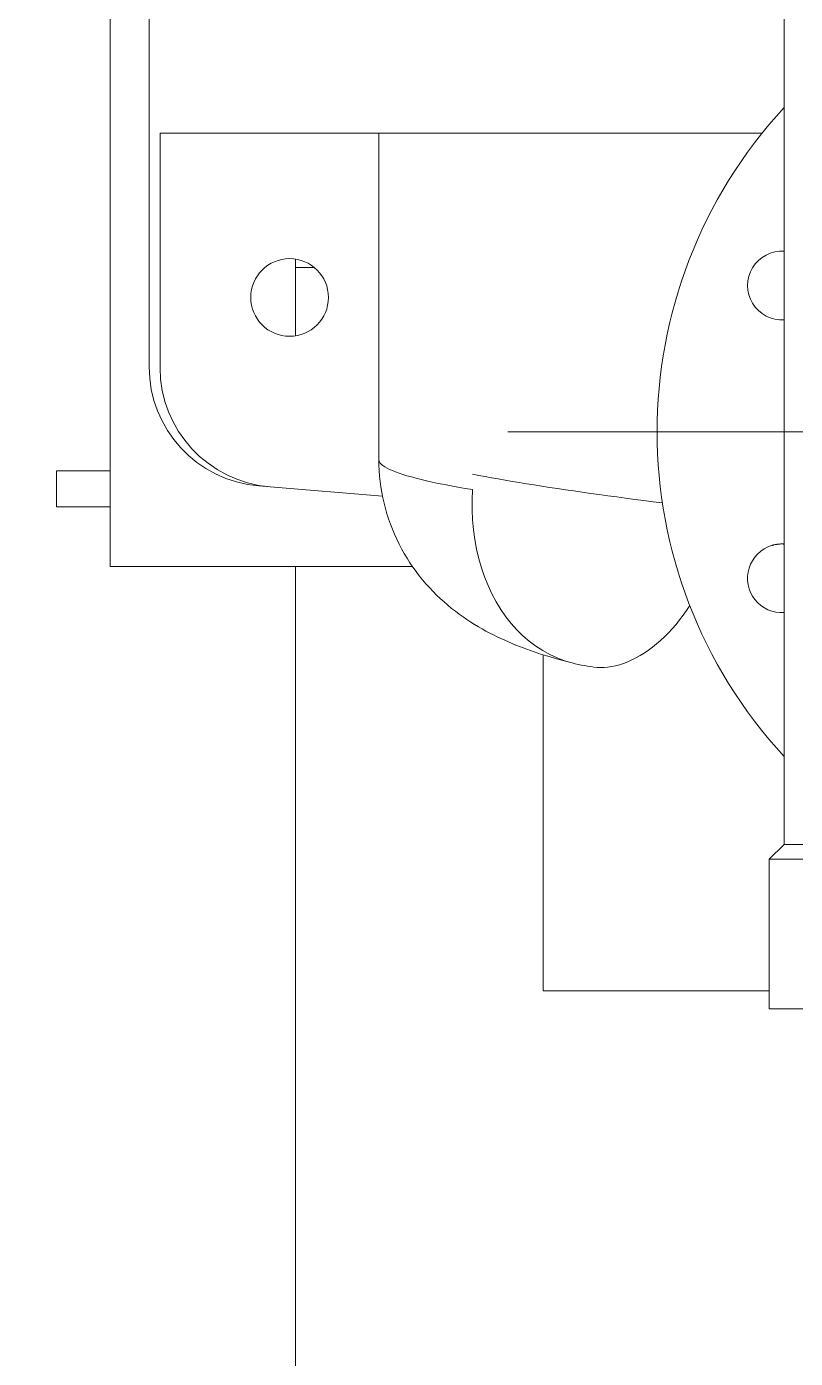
# Model space of a CAD drawing. Extents: x -965262 to 1142518, y -357520 to 71675.
# Drawn here: x -852841.3 to -852584, y -93202.8 to -92757.2 of the extents above; entities that cross this region are included whole.
import ezdxf

# ---------------------------------------------------------------- set-up
doc = ezdxf.new("R2010")
doc.units = 0
doc.header["$LTSCALE"] = 10
doc.layers.get('0').update_dxf_attribs({"linetype": 'CONTINUOUS', "lineweight": 30})
doc.layers.add('Оборудование', color=7, linetype='CONTINUOUS', lineweight=30)

msp = doc.modelspace()

# ---------------------------------------------------------------- hatches: boundary and pattern name
at = {"lineweight": 30, "true_color": 0x1b8828}
h = msp.add_hatch(color=106, dxfattribs=at)
h.dxf.hatch_style = 1
h.paths.add_polyline_path([(-851459.79, -90277.67), (-853359.79, -90277.67), (-853359.79, -94944.84), (-851459.79, -94944.84)])
h.paths.add_polyline_path([(-851559.79, -94844.84), (-853259.79, -94844.84), (-853259.79, -90344.85), (-851559.79, -90344.85)], flags=16)

# ---------------------------------------------------------------- linework, layer by layer
at = {"layer": 'Оборудование', "color": 7, "lineweight": 0}
for p, q in [((-852813.29, -92227.84, -2902.58), (-852813.29, -92937.84, -2902.58)), ((-852800.29, -92871.03, -2902.58), (-852800.29, -92722.84, -2902.58)), ((-852587.79, -92748.68, -2902.58), (-852587.79, -93030.84, -2902.58)), ((-852781.18, -92792.84, -2902.58), (-852796.65, -92792.84, -2902.58)), ((-852796.65, -92792.84, -2902.58), (-852796.65, -92871.33, -2902.58)), ((-852781.18, -92792.84, -2902.58), (-852637.05, -92792.84, -2902.58)), ((-852723.44, -92792.84, -2902.58), (-852723.44, -92902.05, -2902.58)), ((-852637.05, -92792.84, -2902.58), (-852595.19, -92792.84, -2902.58)), ((-852595.17, -92834.45, -2902.58), (-852593.82, -92833.64, -2902.58)), ((-852593.82, -92833.64, -2902.58), (-852592.42, -92833.02, -2902.58)), ((-852592.42, -92833.02, -2902.58), (-852590.94, -92832.61, -2902.58)), ((-852590.94, -92832.61, -2902.58), (-852589.38, -92832.38, -2902.58)), ((-852589.38, -92832.38, -2902.58), (-852587.79, -92832.38, -2902.58)), ((-852751.29, -92860.68, -2902.58), (-852751.29, -92834.99, -2902.58)), ((-852751.29, -92860.68, -2902.58), (-852751.29, -92837.84, -2902.58)), ((-852751.29, -92837.84, -2902.58), (-852744.98, -92837.84, -2902.58)), ((-852599.1, -92839.28, -2902.58), (-852598.39, -92837.91, -2902.58)), ((-852598.39, -92837.91, -2902.58), (-852597.49, -92836.62, -2902.58)), ((-852597.49, -92836.62, -2902.58), (-852596.4, -92835.45, -2902.58)), ((-852596.4, -92835.45, -2902.58), (-852595.17, -92834.45, -2902.58)), ((-852600.05, -92843.84, -2902.58), (-852599.94, -92842.25, -2902.58)), ((-852599.94, -92842.25, -2902.58), (-852599.61, -92840.72, -2902.58)), ((-852599.61, -92840.72, -2902.58), (-852599.1, -92839.28, -2902.58)), ((-852599.94, -92845.43, -2902.58), (-852600.05, -92843.84, -2902.58)), ((-852599.62, -92846.97, -2902.58), (-852599.94, -92845.43, -2902.58)), ((-852599.1, -92848.43, -2902.58), (-852599.62, -92846.97, -2902.58)), ((-852598.4, -92849.79, -2902.58), (-852599.1, -92848.43, -2902.58)), ((-852597.5, -92851.07, -2902.58), (-852598.4, -92849.79, -2902.58)), ((-852596.42, -92852.23, -2902.58), (-852597.5, -92851.07, -2902.58)), ((-852595.19, -92853.24, -2902.58), (-852596.42, -92852.23, -2902.58)), ((-852593.84, -92854.06, -2902.58), (-852595.19, -92853.24, -2902.58)), ((-852592.42, -92854.68, -2902.58), (-852593.84, -92854.06, -2902.58)), ((-852590.95, -92855.1, -2902.58), (-852592.42, -92854.68, -2902.58)), ((-852589.39, -92855.32, -2902.58), (-852590.95, -92855.1, -2902.58)), ((-852587.79, -92855.33, -2902.58), (-852589.39, -92855.32, -2902.58)), ((-852723.41, -92903.9, -2902.58), (-852723.44, -92902.05, -2902.58)), ((-852723.44, -92902.05, -2902.58), (-852723.38, -92902.46, -2902.58)), ((-852723.33, -92905.74, -2902.58), (-852723.41, -92903.9, -2902.58)), ((-852723.38, -92902.46, -2902.58), (-852723.22, -92902.86, -2902.58)), ((-852723.22, -92902.86, -2902.58), (-852722.93, -92903.27, -2902.58)), ((-852722.93, -92903.27, -2902.58), (-852722.54, -92903.68, -2902.58)), ((-852722.54, -92903.68, -2902.58), (-852722.04, -92904.1, -2902.58)), ((-852722.04, -92904.1, -2902.58), (-852721.42, -92904.52, -2902.58)), ((-852721.42, -92904.52, -2902.58), (-852720.69, -92904.94, -2902.58)), ((-852720.69, -92904.94, -2902.58), (-852719.85, -92905.36, -2902.58)), ((-852813.29, -92905.84, -2902.58), (-852831.29, -92905.84, -2902.58)), ((-852831.29, -92905.84, -2902.58), (-852831.29, -92917.84, -2902.58)), ((-852723.19, -92907.58, -2902.58), (-852723.33, -92905.74, -2902.58)), ((-852723, -92909.42, -2902.58), (-852723.19, -92907.58, -2902.58)), ((-852719.85, -92905.36, -2902.58), (-852718.9, -92905.78, -2902.58)), ((-852718.9, -92905.78, -2902.58), (-852717.85, -92906.21, -2902.58)), ((-852717.85, -92906.21, -2902.58), (-852716.68, -92906.63, -2902.58)), ((-852716.68, -92906.63, -2902.58), (-852715.41, -92907.06, -2902.58)), ((-852715.41, -92907.06, -2902.58), (-852714.02, -92907.48, -2902.58)), ((-852714.02, -92907.48, -2902.58), (-852712.54, -92907.91, -2902.58)), ((-852712.54, -92907.91, -2902.58), (-852710.94, -92908.34, -2902.58)), ((-852710.94, -92908.34, -2902.58), (-852709.25, -92908.76, -2902.58)), ((-852709.25, -92908.76, -2902.58), (-852707.45, -92909.19, -2902.58)), ((-852707.45, -92909.19, -2902.58), (-852705.55, -92909.61, -2902.58)), ((-852692.08, -92906.95, -2902.58), (-852690.02, -92907.36, -2902.58)), ((-852690.02, -92907.36, -2902.58), (-852687.89, -92907.76, -2902.58)), ((-852687.89, -92907.76, -2902.58), (-852685.71, -92908.16, -2902.58)), ((-852685.71, -92908.16, -2902.58), (-852683.47, -92908.56, -2902.58)), ((-852683.47, -92908.56, -2902.58), (-852681.18, -92908.96, -2902.58)), ((-852681.18, -92908.96, -2902.58), (-852678.83, -92909.37, -2902.58)), ((-852678.83, -92909.37, -2902.58), (-852676.42, -92909.77, -2902.58)), ((-852763.56, -92910.9, -2902.58), (-852759.76, -92911.22, -2902.58)), ((-852759.76, -92911.22, -2902.58), (-852722.21, -92914.34, -2902.58)), ((-852722.76, -92911.25, -2902.58), (-852723, -92909.42, -2902.58)), ((-852722.46, -92913.07, -2902.58), (-852722.76, -92911.25, -2902.58)), ((-852722.11, -92914.88, -2902.58), (-852722.46, -92913.07, -2902.58)), ((-852705.55, -92909.61, -2902.58), (-852703.55, -92910.04, -2902.58)), ((-852703.55, -92910.04, -2902.58), (-852701.45, -92910.46, -2902.58)), ((-852701.45, -92910.46, -2902.58), (-852699.25, -92910.88, -2902.58)), ((-852699.25, -92910.88, -2902.58), (-852696.95, -92911.29, -2902.58)), ((-852696.95, -92911.29, -2902.58), (-852694.57, -92911.71, -2902.58)), ((-852694.57, -92911.71, -2902.58), (-852692.08, -92912.12, -2902.58)), ((-852692.23, -92915.51, -2902.58), (-852692.08, -92912.12, -2902.58)), ((-852676.42, -92909.77, -2902.58), (-852673.97, -92910.17, -2902.58)), ((-852673.97, -92910.17, -2902.58), (-852671.46, -92910.57, -2902.58)), ((-852671.46, -92910.57, -2902.58), (-852668.9, -92910.98, -2902.58)), ((-852668.9, -92910.98, -2902.58), (-852666.29, -92911.38, -2902.58)), ((-852666.29, -92911.38, -2902.58), (-852663.64, -92911.78, -2902.58)), ((-852663.64, -92911.78, -2902.58), (-852660.94, -92912.18, -2902.58)), ((-852660.94, -92912.18, -2902.58), (-852658.2, -92912.59, -2902.58)), ((-852658.2, -92912.59, -2902.58), (-852655.41, -92912.99, -2902.58)), ((-852655.41, -92912.99, -2902.58), (-852652.57, -92913.39, -2902.58)), ((-852652.57, -92913.39, -2902.58), (-852649.7, -92913.79, -2902.58)), ((-852649.7, -92913.79, -2902.58), (-852646.78, -92914.19, -2902.58)), ((-852831.29, -92917.84, -2902.58), (-852813.29, -92917.84, -2902.58)), ((-852721.7, -92916.67, -2902.58), (-852722.11, -92914.88, -2902.58)), ((-852721.25, -92918.45, -2902.58), (-852721.7, -92916.67, -2902.58)), ((-852692.23, -92918.9, -2902.58), (-852692.23, -92915.51, -2902.58)), ((-852646.78, -92914.19, -2902.58), (-852643.83, -92914.6, -2902.58)), ((-852643.83, -92914.6, -2902.58), (-852640.84, -92915, -2902.58)), ((-852640.84, -92915, -2902.58), (-852637.81, -92915.4, -2902.58)), ((-852637.81, -92915.4, -2902.58), (-852634.74, -92915.8, -2902.58)), ((-852634.74, -92915.8, -2902.58), (-852631.65, -92916.21, -2902.58)), ((-852631.65, -92916.21, -2902.58), (-852628.52, -92916.61, -2902.58)), ((-852720.74, -92920.21, -2902.58), (-852721.25, -92918.45, -2902.58)), ((-852720.18, -92921.96, -2902.58), (-852720.74, -92920.21, -2902.58)), ((-852719.56, -92923.68, -2902.58), (-852720.18, -92921.96, -2902.58)), ((-852692.08, -92922.26, -2902.58), (-852692.23, -92918.9, -2902.58)), ((-852691.78, -92925.58, -2902.58), (-852692.08, -92922.26, -2902.58)), ((-852718.9, -92925.39, -2902.58), (-852719.56, -92923.68, -2902.58)), ((-852718.19, -92927.08, -2902.58), (-852718.9, -92925.39, -2902.58)), ((-852717.44, -92928.74, -2902.58), (-852718.19, -92927.08, -2902.58)), ((-852691.33, -92928.86, -2902.58), (-852691.78, -92925.58, -2902.58)), ((-852716.64, -92930.38, -2902.58), (-852717.44, -92928.74, -2902.58)), ((-852715.8, -92931.99, -2902.58), (-852716.64, -92930.38, -2902.58)), ((-852690.73, -92932.09, -2902.58), (-852691.33, -92928.86, -2902.58)), ((-852594.48, -92931.97, -2902.58), (-852593.25, -92931.33, -2902.58)), ((-852593.25, -92931.33, -2902.58), (-852591.98, -92930.84, -2902.58)), ((-852591.98, -92930.84, -2902.58), (-852591.81, -92930.8, -2902.58)), ((-852591.81, -92930.8, -2902.58), (-852591.65, -92930.75, -2902.58)), ((-852591.65, -92930.75, -2902.58), (-852591.48, -92930.7, -2902.58)), ((-852591.48, -92930.7, -2902.58), (-852591.32, -92930.66, -2902.58)), ((-852591.32, -92930.66, -2902.58), (-852591.15, -92930.62, -2902.58)), ((-852591.15, -92930.62, -2902.58), (-852590.98, -92930.58, -2902.58)), ((-852590.98, -92930.58, -2902.58), (-852590.81, -92930.55, -2902.58)), ((-852590.81, -92930.55, -2902.58), (-852590.64, -92930.51, -2902.58)), ((-852590.64, -92930.51, -2902.58), (-852590.46, -92930.48, -2902.58)), ((-852590.46, -92930.48, -2902.58), (-852590.29, -92930.45, -2902.58)), ((-852590.29, -92930.45, -2902.58), (-852590.11, -92930.43, -2902.58)), ((-852590.11, -92930.43, -2902.58), (-852589.94, -92930.41, -2902.58)), ((-852589.94, -92930.41, -2902.58), (-852589.76, -92930.39, -2902.58)), ((-852589.76, -92930.39, -2902.58), (-852589.58, -92930.37, -2902.58)), ((-852589.58, -92930.37, -2902.58), (-852589.41, -92930.35, -2902.58)), ((-852589.41, -92930.35, -2902.58), (-852589.23, -92930.34, -2902.58)), ((-852589.23, -92930.34, -2902.58), (-852589.05, -92930.33, -2902.58)), ((-852589.05, -92930.33, -2902.58), (-852588.87, -92930.33, -2902.58)), ((-852588.87, -92930.33, -2902.58), (-852588.69, -92930.32, -2902.58)), ((-852588.69, -92930.32, -2902.58), (-852588.51, -92930.32, -2902.58)), ((-852588.51, -92930.32, -2902.58), (-852588.33, -92930.32, -2902.58)), ((-852588.33, -92930.32, -2902.58), (-852588.15, -92930.33, -2902.58)), ((-852588.15, -92930.33, -2902.58), (-852587.97, -92930.34, -2902.58)), ((-852587.97, -92930.34, -2902.58), (-852587.79, -92930.35, -2902.58)), ((-852714.91, -92933.56, -2902.58), (-852715.8, -92931.99, -2902.58)), ((-852713.99, -92935.1, -2902.58), (-852714.91, -92933.56, -2902.58)), ((-852713.03, -92936.61, -2902.58), (-852713.99, -92935.1, -2902.58)), ((-852689.98, -92935.25, -2902.58), (-852690.73, -92932.09, -2902.58)), ((-852689.09, -92938.33, -2902.58), (-852689.98, -92935.25, -2902.58)), ((-852599.04, -92937.12, -2902.58), (-852598.41, -92935.91, -2902.58)), ((-852598.41, -92935.91, -2902.58), (-852597.63, -92934.77, -2902.58)), ((-852597.63, -92934.77, -2902.58), (-852596.7, -92933.71, -2902.58)), ((-852596.7, -92933.71, -2902.58), (-852595.64, -92932.77, -2902.58)), ((-852595.64, -92932.77, -2902.58), (-852594.48, -92931.97, -2902.58)), ((-852813.29, -92937.84, -2902.58), (-852712.2, -92937.84, -2902.58)), ((-852751.29, -93593.84, -2902.58), (-852751.29, -92937.84, -2902.58)), ((-852712.02, -92938.08, -2902.58), (-852713.03, -92936.61, -2902.58)), ((-852710.98, -92939.53, -2902.58), (-852712.02, -92938.08, -2902.58)), ((-852709.9, -92940.93, -2902.58), (-852710.98, -92939.53, -2902.58)), ((-852688.06, -92941.32, -2902.58), (-852689.09, -92938.33, -2902.58)), ((-852600.03, -92941.15, -2902.58), (-852599.86, -92939.75, -2902.58)), ((-852599.86, -92939.75, -2902.58), (-852599.52, -92938.39, -2902.58)), ((-852599.52, -92938.39, -2902.58), (-852599.04, -92937.12, -2902.58)), ((-852708.79, -92942.31, -2902.58), (-852709.9, -92940.93, -2902.58)), ((-852707.65, -92943.64, -2902.58), (-852708.79, -92942.31, -2902.58)), ((-852706.49, -92944.94, -2902.58), (-852707.65, -92943.64, -2902.58)), ((-852705.29, -92946.2, -2902.58), (-852706.49, -92944.94, -2902.58)), ((-852686.89, -92944.22, -2902.58), (-852688.06, -92941.32, -2902.58)), ((-852685.58, -92947.01, -2902.58), (-852686.89, -92944.22, -2902.58)), ((-852600.02, -92942.56, -2902.58), (-852600.03, -92941.15, -2902.58)), ((-852599.85, -92943.96, -2902.58), (-852600.02, -92942.56, -2902.58)), ((-852599.51, -92945.3, -2902.58), (-852599.85, -92943.96, -2902.58)), ((-852704.08, -92947.42, -2902.58), (-852705.29, -92946.2, -2902.58)), ((-852702.85, -92948.59, -2902.58), (-852704.08, -92947.42, -2902.58)), ((-852701.61, -92949.73, -2902.58), (-852702.85, -92948.59, -2902.58)), ((-852684.15, -92949.68, -2902.58), (-852685.58, -92947.01, -2902.58)), ((-852599.02, -92946.57, -2902.58), (-852599.51, -92945.3, -2902.58)), ((-852598.38, -92947.78, -2902.58), (-852599.02, -92946.57, -2902.58)), ((-852597.59, -92948.93, -2902.58), (-852598.38, -92947.78, -2902.58)), ((-852596.65, -92949.98, -2902.58), (-852597.59, -92948.93, -2902.58)), ((-852700.35, -92950.82, -2902.58), (-852701.61, -92949.73, -2902.58)), ((-852699.08, -92951.86, -2902.58), (-852700.35, -92950.82, -2902.58)), ((-852697.81, -92952.86, -2902.58), (-852699.08, -92951.86, -2902.58)), ((-852696.53, -92953.82, -2902.58), (-852697.81, -92952.86, -2902.58)), ((-852695.25, -92954.74, -2902.58), (-852696.53, -92953.82, -2902.58)), ((-852682.59, -92952.24, -2902.58), (-852684.15, -92949.68, -2902.58)), ((-852680.91, -92954.66, -2902.58), (-852682.59, -92952.24, -2902.58)), ((-852620.47, -92952.56, -2902.58), (-852621.6, -92954.18, -2902.58)), ((-852619.39, -92950.88, -2902.58), (-852620.47, -92952.56, -2902.58)), ((-852595.58, -92950.92, -2902.58), (-852596.65, -92949.98, -2902.58)), ((-852594.42, -92951.71, -2902.58), (-852595.58, -92950.92, -2902.58)), ((-852593.2, -92952.34, -2902.58), (-852594.42, -92951.71, -2902.58)), ((-852591.93, -92952.81, -2902.58), (-852593.2, -92952.34, -2902.58)), ((-852590.6, -92953.14, -2902.58), (-852591.93, -92952.81, -2902.58)), ((-852589.2, -92953.3, -2902.58), (-852590.6, -92953.14, -2902.58)), ((-852587.79, -92953.3, -2902.58), (-852589.2, -92953.3, -2902.58)), ((-852693.97, -92955.62, -2902.58), (-852695.25, -92954.74, -2902.58)), ((-852692.68, -92956.46, -2902.58), (-852693.97, -92955.62, -2902.58)), ((-852691.4, -92957.26, -2902.58), (-852692.68, -92956.46, -2902.58)), ((-852690.11, -92958.03, -2902.58), (-852691.4, -92957.26, -2902.58)), ((-852688.84, -92958.77, -2902.58), (-852690.11, -92958.03, -2902.58)), ((-852679.11, -92956.94, -2902.58), (-852680.91, -92954.66, -2902.58)), ((-852677.21, -92959.07, -2902.58), (-852679.11, -92956.94, -2902.58)), ((-852623.98, -92957.25, -2902.58), (-852625.23, -92958.69, -2902.58)), ((-852622.77, -92955.75, -2902.58), (-852623.98, -92957.25, -2902.58)), ((-852621.6, -92954.18, -2902.58), (-852622.77, -92955.75, -2902.58)), ((-852687.57, -92959.47, -2902.58), (-852688.84, -92958.77, -2902.58)), ((-852686.31, -92960.14, -2902.58), (-852687.57, -92959.47, -2902.58)), ((-852685.05, -92960.78, -2902.58), (-852686.31, -92960.14, -2902.58)), ((-852683.8, -92961.4, -2902.58), (-852685.05, -92960.78, -2902.58)), ((-852682.56, -92961.99, -2902.58), (-852683.8, -92961.4, -2902.58)), ((-852681.32, -92962.56, -2902.58), (-852682.56, -92961.99, -2902.58)), ((-852680.08, -92963.11, -2902.58), (-852681.32, -92962.56, -2902.58)), ((-852675.2, -92961.05, -2902.58), (-852677.21, -92959.07, -2902.58)), ((-852673.09, -92962.87, -2902.58), (-852675.2, -92961.05, -2902.58)), ((-852670.89, -92964.53, -2902.58), (-852673.09, -92962.87, -2902.58)), ((-852629.15, -92962.6, -2902.58), (-852630.5, -92963.76, -2902.58)), ((-852627.81, -92961.36, -2902.58), (-852629.15, -92962.6, -2902.58)), ((-852626.51, -92960.06, -2902.58), (-852627.81, -92961.36, -2902.58)), ((-852625.23, -92958.69, -2902.58), (-852626.51, -92960.06, -2902.58)), ((-852678.85, -92963.64, -2902.58), (-852680.08, -92963.11, -2902.58)), ((-852677.61, -92964.15, -2902.58), (-852678.85, -92963.64, -2902.58)), ((-852676.38, -92964.64, -2902.58), (-852677.61, -92964.15, -2902.58)), ((-852673.92, -92965.57, -2902.58), (-852676.38, -92964.64, -2902.58)), ((-852671.45, -92966.44, -2902.58), (-852673.92, -92965.57, -2902.58)), ((-852668.96, -92967.26, -2902.58), (-852671.45, -92966.44, -2902.58)), ((-852668.6, -92966.01, -2902.58), (-852670.89, -92964.53, -2902.58)), ((-852666.46, -92968.02, -2902.58), (-852668.96, -92967.26, -2902.58)), ((-852666.24, -92967.32, -2902.58), (-852668.6, -92966.01, -2902.58)), ((-852663.8, -92968.44, -2902.58), (-852666.24, -92967.32, -2902.58)), ((-852634.63, -92966.81, -2902.58), (-852636.02, -92967.66, -2902.58)), ((-852633.24, -92965.87, -2902.58), (-852634.63, -92966.81, -2902.58)), ((-852631.86, -92964.85, -2902.58), (-852633.24, -92965.87, -2902.58)), ((-852630.5, -92963.76, -2902.58), (-852631.86, -92964.85, -2902.58)), ((-852668.44, -92967.42, -2902.58), (-852668.44, -93079.84, -2902.58)), ((-852663.92, -92968.76, -2902.58), (-852666.46, -92968.02, -2902.58)), ((-852661.36, -92969.46, -2902.58), (-852663.92, -92968.76, -2902.58)), ((-852661.3, -92969.39, -2902.58), (-852663.8, -92968.44, -2902.58)), ((-852658.75, -92970.15, -2902.58), (-852661.36, -92969.46, -2902.58)), ((-852658.75, -92970.15, -2902.58), (-852661.3, -92969.39, -2902.58)), ((-852657.72, -92970.4, -2902.58), (-852658.75, -92970.15, -2902.58)), ((-852656.69, -92970.63, -2902.58), (-852657.72, -92970.4, -2902.58)), ((-852655.65, -92970.85, -2902.58), (-852656.69, -92970.63, -2902.58)), ((-852654.61, -92971.04, -2902.58), (-852655.65, -92970.85, -2902.58)), ((-852653.57, -92971.21, -2902.58), (-852654.61, -92971.04, -2902.58)), ((-852652.52, -92971.37, -2902.58), (-852653.57, -92971.21, -2902.58)), ((-852651.47, -92971.5, -2902.58), (-852652.52, -92971.37, -2902.58)), ((-852650.42, -92971.61, -2902.58), (-852651.47, -92971.5, -2902.58)), ((-852649.24, -92971.68, -2902.58), (-852650.42, -92971.61, -2902.58)), ((-852648.02, -92971.66, -2902.58), (-852649.24, -92971.68, -2902.58)), ((-852646.77, -92971.56, -2902.58), (-852648.02, -92971.66, -2902.58)), ((-852645.5, -92971.37, -2902.58), (-852646.77, -92971.56, -2902.58)), ((-852644.19, -92971.09, -2902.58), (-852645.5, -92971.37, -2902.58)), ((-852642.87, -92970.73, -2902.58), (-852644.19, -92971.09, -2902.58)), ((-852641.52, -92970.29, -2902.58), (-852642.87, -92970.73, -2902.58)), ((-852640.16, -92969.76, -2902.58), (-852641.52, -92970.29, -2902.58)), ((-852638.79, -92969.14, -2902.58), (-852640.16, -92969.76, -2902.58)), ((-852637.4, -92968.44, -2902.58), (-852638.79, -92969.14, -2902.58)), ((-852636.02, -92967.66, -2902.58), (-852637.4, -92968.44, -2902.58)), ((-852587.79, -93030.84, -2902.58), (-852592.79, -93035.84, -2902.58)), ((-852352.79, -93030.84, -2902.58), (-852587.79, -93030.84, -2902.58)), ((-852592.79, -93035.84, -2902.58), (-852347.79, -93035.84, -2902.58)), ((-852592.79, -93085.84, -2902.58), (-852592.79, -93035.84, -2902.58)), ((-852592.79, -93079.84, -2902.58), (-852668.44, -93079.84, -2902.58)), ((-852592.79, -93085.84, -2902.58), (-852347.79, -93085.84, -2902.58))]:
    msp.add_line(p, q, dxfattribs=at)
at = {"layer": 'Оборудование', "color": 7, "linetype": 'Continuous', "lineweight": 0}
msp.add_line((-852680.29, -92892.84, -2902.58), (-852260.29, -92892.84, -2902.58), dxfattribs=at)
at = {"layer": 'Оборудование', "color": 7, "lineweight": 0}
for centre, radius, start, end in [((-852470.29, -92892.84, -2902.58), 160, 137.2544, 222.7456), ((-852753.29, -92847.84, -2902.58), 13, 90, 270), ((-852753.29, -92847.84, -2902.58), 13, 270, 90)]:
    msp.add_arc(centre, radius, start, end, dxfattribs=at)
for centre, major_axis, ratio, start_param, end_param in [((-852760.23, -92871.04, -2902.58), (39.92, -3.33), 0.998584, 3.224617, 4.712389), ((-852756.42, -92871.36, -2902.58), (40.18, -2.08), 0.994199, 3.193093, 4.680866)]:
    msp.add_ellipse(centre, major_axis=major_axis, ratio=ratio, start_param=start_param, end_param=end_param, dxfattribs=at)

doc.saveas('drawing.dxf')
